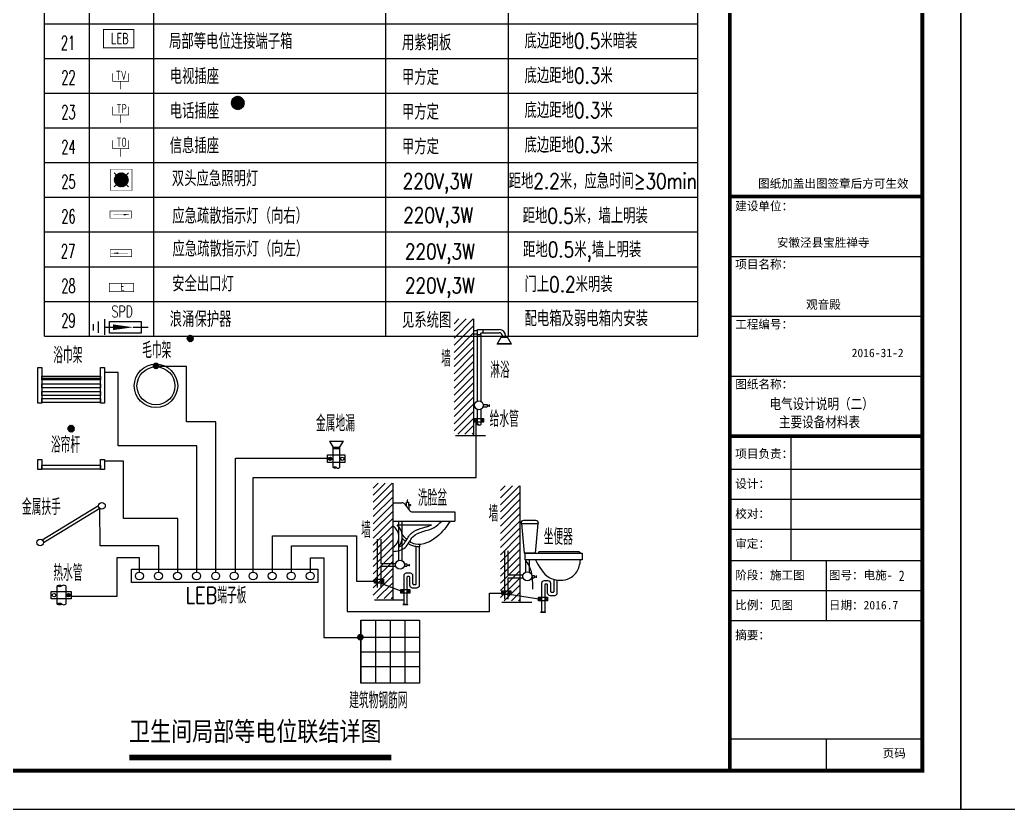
# Model space of a CAD drawing. Extents: x -137808 to 103746506, y -332957 to -111547.
# Drawn here: x -31645 to -6021, y -191866 to -171388 of the extents above; entities that cross this region are included whole.
import ezdxf

# ---------------------------------------------------------------- set-up
doc = ezdxf.new("R2010")
doc.units = 0
doc.header["$LTSCALE"] = 25
doc.header["$MEASUREMENT"] = 0
doc.layers.get('0').update_dxf_attribs({"linetype": 'CONTINUOUS'})
for name, color, linetype in [('E-CAPL-MK', 3, 'CONTINUOUS'), ('EQUIP-照明', 3, 'CONTINUOUS'), ('PUB_TEXT', 3, 'CONTINUOUS'), ('PUB_TITLE', 4, 'CONTINUOUS'), ('TEL_DIM', 3, 'CONTINUOUS'), ('电-弱电平面-设备', 3, 'CONTINUOUS'), ('设备-照明', 3, 'CONTINUOUS'), ('设备-电视', 3, 'CONTINUOUS'), ('设备-箱柜', 3, 'CONTINUOUS')]:
    doc.layers.add(name, color=color, linetype=linetype)
doc.styles.add('-宋体', font='', dxfattribs={"width": 0.8})
doc.styles.add('-楷体_GB2312', font='', dxfattribs={"width": 0.8})
doc.styles.add('_COMPLEX', font='COMPLEX', dxfattribs={"width": 0.6})
doc.styles.add('HZ_TXT', font='TXT.shx', dxfattribs={"bigfont": 'hztxt.shx'})
doc.styles.add('HZTXT', font='txt.shx', dxfattribs={"height": 3, "bigfont": 'gbcbig.shx'})
doc.styles.add('IDQSTYLE', font='txt.shx', dxfattribs={"width": 0.7, "bigfont": 'hztxt.shx'})
doc.styles.get("Standard").update_dxf_attribs({"font": 'GBENOR', "bigfont": 'GBCBIG'})
doc.styles.add('tm', font='TXT', dxfattribs={"width": 0.8, "bigfont": 'HZTXT'})
doc.styles.add('仿宋', font='')
doc.styles.get('-宋体').set_extended_font_data('SimSun')
doc.styles.get('-楷体_GB2312').set_extended_font_data('KaiTi_GB2312')
doc.styles.get('仿宋').set_extended_font_data('FangSong')

# ---------------------------------------------------------------- blocks, each defined once
blk = doc.blocks.new('tjnhty')
for p, q in [((1267557, -1759313), (1272551, -1759313)), ((1267557, -1760867), (1272551, -1760867)), ((1267557, -1762422), (1272551, -1762422)), ((1267557, -1763977), (1272551, -1763977)), ((1269142, -1763977), (1269142, -1767203)), ((1267557, -1764832), (1272551, -1764832)), ((1267557, -1765609), (1272551, -1765609)), ((1267557, -1766386), (1272551, -1766386)), ((1267557, -1766386), (1272551, -1766386)), ((1267557, -1767203), (1272551, -1767203)), ((1270054, -1767203), (1270054, -1768757)), ((1267557, -1767980), (1272551, -1767980)), ((1267557, -1768757), (1272551, -1768757)), ((1267557, -1771828), (1272551, -1771828)), ((1270054, -1771828), (1270054, -1772653))]:
    blk.add_line(p, q)
at = {"const_width": 100}
for points in [[(1267557, -1732653), (1267557, -1772653)], [(1267557, -1757758), (1272551, -1757758)], [(1267557, -1763977), (1272551, -1763977)]]:
    blk.add_lwpolyline(points, dxfattribs=at)
blk.add_lwpolyline([(1267557, -1732653), (1272551, -1732653), (1272551, -1772653), (1267557, -1772653)], close=True, dxfattribs=at)
at = {"style": '仿宋'}
for s, p in [('图纸加盖出图签章后方可生效', (1268291, -1757535)), ('建设单位：', (1267699, -1758119)), ('安徽泾县宝胜禅寺', (1268778, -1759066)), ('项目名称：', (1267699, -1759630)), ('观音殿', (1269535, -1760674)), ('工程编号：', (1267699, -1761185)), ('2016-31-2', (1270717, -1761927)), ('图纸名称：', (1267699, -1762740)), ('项目负责：', (1267699, -1764543)), ('设计：', (1267699, -1765321)), ('校对：', (1267699, -1766098)), ('审定：', (1267699, -1766875)), ('阶段：施工图', (1267699, -1767691)), ('图号：电施-', (1270126, -1767691)), ('比例：见图', (1267699, -1768469)), ('日期：2016.7', (1270126, -1768469)), ('摘要：', (1267699, -1769246)), ('页码', (1271520, -1772312))]:
    blk.add_text(s, height=220, dxfattribs=at).set_placement(p)
blk = doc.blocks.new('gyhehrewgh')
h = blk.add_hatch()
h.set_pattern_fill('ANSI31', color=4, scale=41.223168, style=0)
h.set_pattern_definition([(45, (4293394.9, -322098.72), (-92.549, 92.549), [])])
h.paths.add_polyline_path([(4294639, -320193), (4294134, -320193), (4294134, -323183), (4294639, -323183)])
for points in [[(4286493, -321409, 1), (4286318, -321409, 1)], [(4294722, -322823, 1), (4294679, -322823, 1)], [(4290961, -323811, 1), (4290874, -323811, 1)], [(4292131, -326996, 1), (4292088, -326996, 1)], [(4284185, -327354, 1), (4284098, -327354, 1)], [(4292810, -327256, 1), (4292766, -327256, 1)], [(4295429, -327293, 1), (4295386, -327293, 1)], [(4296383, -327455, 1), (4296339, -327455, 1)], [(4291791, -328447, 1), (4291616, -328447, 1)]]:
    blk.add_hatch(color=4).paths.add_polyline_path(points)
h = blk.add_hatch()
h.set_pattern_fill('ANSI31', color=4, scale=41.223168, style=0)
h.set_pattern_definition([(45, (4291298.36, -326358), (-92.549, 92.549), [])])
h.paths.add_polyline_path([(4292542, -324453), (4292037, -324453), (4292037, -327442), (4292542, -327442)])
h = blk.add_hatch()
h.set_pattern_fill('ANSI31', color=4, scale=41.223168, style=0)
h.set_pattern_definition([(45, (4294597.27, -326422.57), (-92.549, 92.549), [])])
h.paths.add_polyline_path([(4295841, -324517), (4295336, -324517), (4295336, -327507), (4295841, -327507)])
at = {"color": 4}
for p, q in [((4294639, -320193), (4294639, -323223)), ((4294740, -320500), (4294639, -320500)), ((4294823, -320467), (4295304, -320467)), ((4294838, -320555), (4294877, -320555)), ((4294877, -320549), (4295304, -320549)), ((4294740, -320589), (4294639, -320589)), ((4294823, -320607), (4294740, -320607)), ((4294829, -320607), (4294816, -320607)), ((4294823, -320607), (4294823, -322324)), ((4294829, -320607), (4294829, -320564)), ((4295249, -320845), (4295352, -320662)), ((4295387, -320662), (4295387, -320632)), ((4295469, -320662), (4295469, -320632)), ((4295620, -320845), (4295517, -320662)), ((4295258, -320829), (4295611, -320829)), ((4287193, -321427), (4286408, -321427)), ((4287193, -322859), (4287193, -321427)), ((4283446, -321725), (4284970, -321725)), ((4285426, -321584), (4285071, -321584)), ((4285426, -323487), (4285426, -321584)), ((4294823, -322537), (4294823, -322937)), ((4294886, -322470), (4294987, -322470)), ((4294891, -322408), (4294987, -322408)), ((4294987, -322408), (4294987, -322470)), ((4294987, -322439), (4295046, -322439)), ((4295046, -322410), (4295046, -322469)), ((4287958, -322859), (4287193, -322859)), ((4287958, -326387), (4287958, -322859)), ((4294704, -324301), (4294704, -322832)), ((4290905, -323360), (4291002, -323522)), ((4291167, -323522), (4291263, -323360)), ((4294948, -323223), (4294167, -323223)), ((4287464, -323487), (4285426, -323487)), ((4287464, -326387), (4287464, -323487)), ((4291002, -323522), (4291167, -323522)), ((4291002, -323522), (4291167, -323522)), ((4291002, -323548), (4291167, -323548)), ((4291002, -323548), (4291167, -323548)), ((4291167, -323522), (4291167, -324048)), ((4285563, -323880), (4285071, -323880)), ((4285563, -325371), (4285563, -323880)), ((4288466, -323801), (4290902, -323801)), ((4288466, -326387), (4288466, -323801)), ((4288929, -324301), (4294704, -324301)), ((4288929, -326387), (4288929, -324301)), ((4292542, -324453), (4292542, -327482)), ((4295841, -324517), (4295841, -327547)), ((4292937, -324892), (4292913, -324892)), ((4292925, -324942), (4292925, -324892)), ((4284955, -326077), (4284951, -325108)), ((4292542, -324957), (4292783, -324957)), ((4292849, -324990), (4292980, -325163)), ((4292897, -325053), (4292902, -324942)), ((4292902, -324942), (4292948, -324942)), ((4292948, -324942), (4292958, -325133)), ((4292951, -325005), (4293002, -325005)), ((4292951, -325020), (4292993, -325020)), ((4292998, -325029), (4292998, -325024)), ((4292998, -325029), (4293006, -325029)), ((4293006, -325009), (4293006, -325029)), ((4286970, -325371), (4285563, -325371)), ((4286970, -326387), (4286970, -325371)), ((4293046, -325195), (4294149, -325195)), ((4294149, -325195), (4294149, -325440)), ((4292542, -325440), (4294149, -325440)), ((4292654, -325531), (4293550, -325531)), ((4292780, -325440), (4292780, -326462)), ((4295882, -325494), (4295948, -326268)), ((4296304, -325494), (4296239, -326268)), ((4289423, -325815), (4291607, -325815)), ((4289423, -326387), (4289423, -325815)), ((4291607, -325815), (4291607, -326990)), ((4292231, -325908), (4292231, -326533)), ((4286476, -326077), (4284955, -326077)), ((4286476, -326387), (4286476, -326077)), ((4289918, -326073), (4291366, -326073)), ((4289918, -326387), (4289918, -326073)), ((4291366, -326073), (4291366, -327776)), ((4293235, -326041), (4293235, -326101)), ((4285387, -326387), (4285387, -327391)), ((4285981, -326387), (4285387, -326387)), ((4285981, -326756), (4285981, -326387)), ((4286476, -326756), (4286476, -326387)), ((4286970, -326756), (4286970, -326387)), ((4287464, -326756), (4287464, -326387)), ((4287958, -326756), (4287958, -326387)), ((4288466, -326756), (4288466, -326387)), ((4288929, -326756), (4288929, -326387)), ((4289423, -326756), (4289423, -326387)), ((4289918, -326756), (4289918, -326387)), ((4290412, -326387), (4290757, -326387)), ((4290412, -326756), (4290412, -326387)), ((4290757, -326387), (4290757, -328450)), ((4295530, -326208), (4295530, -326832)), ((4296078, -326439), (4296078, -326762)), ((4296332, -326229), (4296310, -326268)), ((4297375, -326229), (4296332, -326229)), ((4297375, -326229), (4297416, -326268)), ((4292626, -326615), (4292227, -326615)), ((4292231, -326615), (4292231, -327164)), ((4292842, -326608), (4292907, -326608)), ((4292847, -326546), (4292907, -326546)), ((4292907, -326546), (4292907, -326608)), ((4292907, -326577), (4292965, -326577)), ((4292965, -326548), (4292965, -326607)), ((4295925, -326915), (4295526, -326915)), ((4295530, -326915), (4295530, -327463)), ((4296141, -326908), (4296206, -326908)), ((4296146, -326846), (4296206, -326846)), ((4296206, -326846), (4296206, -326908)), ((4296206, -326877), (4296264, -326877)), ((4296264, -326848), (4296264, -326906)), ((4284073, -327114), (4284073, -327588)), ((4291607, -326990), (4292099, -326990)), ((4292093, -326990), (4292792, -327260)), ((4285387, -327391), (4284210, -327391)), ((4295048, -327300), (4295398, -327300)), ((4295048, -327776), (4295048, -327300)), ((4295398, -327300), (4296383, -327458)), ((4292851, -327482), (4292070, -327482)), ((4292828, -327588), (4292802, -327602)), ((4292802, -327602), (4292934, -327602)), ((4292828, -327588), (4292911, -327588)), ((4292911, -327588), (4292934, -327602)), ((4296150, -327547), (4295369, -327547)), ((4291366, -327776), (4295048, -327776)), ((4296401, -327786), (4296374, -327800)), ((4296374, -327800), (4296507, -327800)), ((4296401, -327786), (4296483, -327786)), ((4296483, -327786), (4296507, -327800)), ((4291717, -328004), (4291717, -329643)), ((4292096, -328004), (4292096, -329643)), ((4292476, -328004), (4292476, -329643)), ((4292855, -328004), (4292855, -329643)), ((4293234, -328004), (4293234, -329643)), ((4290757, -328450), (4291716, -328450)), ((4291717, -328444), (4293234, -328444)), ((4291717, -328824), (4293234, -328824)), ((4291717, -329203), (4293234, -329203))]:
    blk.add_line(p, q, dxfattribs=at)
for points in [[(4294740, -322320), (4294740, -320475, -0.414214), (4294749, -320467), (4294877, -320467), (4294877, -320555)], [(4295877, -325494), (4295877, -325478, -0.414214), (4295943, -325412), (4296244, -325412, -0.414214), (4296310, -325478), (4296310, -325494)], [(4293146, -326096), (4293146, -327065, -0.414214), (4293122, -327089), (4293093, -327089, -0.414214), (4293068, -327065), (4293068, -326854, 0.414214), (4293003, -326788), (4292894, -326788, 0.414214), (4292828, -326854), (4292828, -327588)], [(4293229, -326096), (4293229, -327106, -0.414214), (4293163, -327172), (4293052, -327172, -0.414214), (4292986, -327106), (4292986, -326895, 0.414214), (4292961, -326870), (4292935, -326870, 0.414214), (4292911, -326895), (4292911, -327588)], [(4296719, -326945), (4296719, -327262, -0.414214), (4296694, -327287), (4296666, -327287, -0.414214), (4296641, -327262), (4296641, -327052, 0.414214), (4296575, -326986), (4296467, -326986, 0.414214), (4296401, -327052), (4296401, -327786)], [(4296801, -326963), (4296801, -327304, -0.414214), (4296735, -327370), (4296624, -327370, -0.414214), (4296558, -327304), (4296558, -327093, 0.414214), (4296534, -327068), (4296508, -327068, 0.414214), (4296483, -327093), (4296483, -327786)]]:
    blk.add_lwpolyline(points, format="xyb", dxfattribs=at)
for points in [[(4295352, -320662), (4295517, -320662)], [(4295620, -320845), (4295249, -320845)], [(4294740, -322937), (4294740, -322541)], [(4290905, -323360), (4291263, -323360)], [(4291002, -324048), (4291002, -323522)], [(4291167, -323522), (4291002, -323522)], [(4291167, -323548), (4291002, -323548)], [(4283455, -325919), (4284917, -325028)], [(4284951, -325108), (4283491, -325998)], [(4292697, -326458), (4292697, -325440)], [(4295877, -325494), (4296310, -325494)], [(4292149, -327160), (4292149, -325908)], [(4295448, -327459), (4295448, -326208)], [(4296239, -326268), (4295948, -326268)], [(4295996, -326758), (4295996, -326439)], [(4292227, -326533), (4292622, -326533)], [(4295526, -326832), (4295921, -326832)], [(4283846, -327588), (4283846, -327114)]]:
    blk.add_lwpolyline(points, dxfattribs=at)
for points in [[(4283346, -321452), (4283446, -321452), (4283446, -322373), (4283346, -322373)], [(4284970, -321452), (4285071, -321452), (4285071, -322373), (4284970, -322373)], [(4283446, -321674), (4284970, -321674), (4284970, -321775), (4283446, -321775)], [(4283446, -321875), (4284970, -321875), (4284970, -321976), (4283446, -321976)], [(4283446, -322076), (4284970, -322076), (4284970, -322177), (4283446, -322177)], [(4283446, -322256), (4284970, -322256), (4284970, -322356), (4283446, -322356)], [(4294663, -322772), (4294892, -322772), (4294892, -322869), (4294663, -322869)], [(4283346, -323839), (4283446, -323839), (4283446, -324101), (4283346, -324101)], [(4284970, -323839), (4285071, -323839), (4285071, -324101), (4284970, -324101)], [(4290848, -323718), (4291304, -323718), (4291304, -323914), (4290848, -323914)], [(4283446, -323984), (4284970, -323984), (4284970, -324084), (4283446, -324084)], [(4295977, -326268), (4297457, -326268), (4297457, -326439), (4295977, -326439)], [(4285771, -326684), (4290605, -326684), (4290605, -327028), (4285771, -327028)], [(4292074, -326945), (4292303, -326945), (4292303, -327043), (4292074, -327043)], [(4292754, -327208), (4292982, -327208), (4292982, -327306), (4292754, -327306)], [(4283692, -327258), (4284210, -327258), (4284210, -327453), (4283692, -327453)], [(4295373, -327245), (4295601, -327245), (4295601, -327343), (4295373, -327343)], [(4296326, -327406), (4296554, -327406), (4296554, -327504), (4296326, -327504)], [(4291717, -328004), (4293234, -328004), (4293234, -329643), (4291717, -329643)]]:
    blk.add_lwpolyline(points, close=True, dxfattribs=at)
for centre, radius in [((4286405, -321927), 563), ((4286405, -321927), 492), ((4294776, -322430), 116), ((4294699, -322821), 21.7), ((4294856, -322821), 21.7), ((4290918, -323816), 43.5), ((4291234, -323816), 43.5), ((4285004, -325038), 87.7), ((4283403, -325991), 87.7), ((4292733, -326568), 116), ((4285976, -326859), 103), ((4286470, -326859), 103), ((4286964, -326859), 103), ((4287458, -326859), 103), ((4287953, -326859), 103), ((4288429, -326859), 103), ((4288923, -326859), 103), ((4289418, -326859), 103), ((4289912, -326859), 103), ((4290406, -326859), 103), ((4296032, -326868), 116), ((4292110, -326994), 21.7), ((4292267, -326994), 21.7), ((4283762, -327356), 43.5), ((4284140, -327356), 43.5), ((4292789, -327257), 21.7), ((4292947, -327257), 21.7), ((4295408, -327294), 21.7), ((4295566, -327294), 21.7), ((4296361, -327455), 21.7), ((4296519, -327455), 21.7)]:
    blk.add_circle(centre, radius, dxfattribs=at)
for centre, radius, start, end in [((4294838, -320564), 8.24, 90, 180), ((4295304, -320632), 165, 0, 90), ((4295304, -320632), 82.4, 0, 90), ((4294761, -322957), 29, 44.7236, 135.2764), ((4294761, -322885), 55.4, 248.1433, 291.8567), ((4294802, -322916), 29.2, 225.0821, 314.9179), ((4291043, -324089), 58, 44.7236, 135.2764), ((4291043, -323945), 111, 248.1433, 291.8567), ((4291125, -324007), 58.4, 225.0821, 314.9179), ((4292783, -325040), 82.4, 37.175, 90), ((4293046, -325113), 82.4, 217.175, 270), ((4292993, -325024), 4.12, 0, 90), ((4293002, -325009), 4.12, 0, 90), ((4292371, -325842), 329, 301.3511, 58.6489), ((4292371, -325842), 420, 321.3294, 47.7014), ((4283906, -327338), 232, 74.9431, 105.0569), ((4283906, -327017), 114, 238.1374, 301.8626), ((4284019, -327189), 91.9, 54.5511, 125.4489), ((4283906, -327685), 114, 58.1374, 121.8626), ((4283906, -327364), 232, 254.9431, 285.0569), ((4284019, -327513), 91.9, 234.5511, 305.4489)]:
    blk.add_arc(centre, radius, start, end, dxfattribs=at)
for points, knots in [([(4292542, -326225), (4292663, -326209), (4292907, -326176), (4293061, -325700), (4293543, -325697), (4293751, -325499), (4293813, -325440)], [0, 0, 0, 0, 471.446021, 958.498051, 1794.763364, 2148.883345, 2148.883345, 2148.883345, 2148.883345]), ([(4292699, -326104), (4292716, -326100), (4292731, -326095), (4292760, -326083), (4292774, -326076), (4292791, -326064), (4292796, -326061), (4292804, -326054), (4292806, -326052), (4292811, -326047), (4292814, -326045), (4292822, -326037), (4292827, -326031), (4292842, -326013), (4292851, -325999), (4292871, -325970), (4292880, -325954), (4292900, -325920), (4292911, -325902), (4292933, -325865), (4292945, -325847), (4292966, -325819), (4292973, -325809), (4292986, -325794), (4292991, -325788), (4293000, -325778), (4293004, -325774), (4293013, -325765), (4293017, -325761), (4293030, -325749), (4293039, -325741), (4293070, -325717), (4293092, -325703), (4293138, -325677), (4293162, -325666), (4293209, -325647), (4293233, -325638), (4293280, -325622), (4293304, -325615), (4293359, -325599), (4293391, -325589), (4293452, -325570), (4293482, -325561), (4293519, -325546), (4293529, -325541), (4293542, -325535), (4293546, -325533), (4293550, -325531)], [21.154406, 21.154406, 21.154406, 21.154406, 28.476427, 28.476427, 36.360502, 36.360502, 40.028596, 40.028596, 42.045693, 42.045693, 44.062789, 44.062789, 48.096983, 48.096983, 55.190344, 55.190344, 62.283705, 62.283705, 69.377066, 69.377066, 76.470427, 76.470427, 80.230423, 80.230423, 82.421005, 82.421005, 84.197714, 84.197714, 85.974422, 85.974422, 89.527839, 89.527839, 97.829824, 97.829824, 106.13181, 106.13181, 114.433795, 114.433795, 122.73578, 122.73578, 134.432133, 134.432133, 146.128487, 146.128487, 150.552376, 150.552376, 152.338677, 152.338677, 152.338677, 152.338677]), ([(4294029, -325440), (4293930, -325582), (4293719, -325884), (4293260, -326101), (4293026, -325997), (4292978, -325967)], [0, 0, 0, 0, 63.630078, 135.452468, 155.458372, 155.458372, 155.458372, 155.458372]), ([(4292874, -325964), (4292861, -325953), (4292848, -325941), (4292820, -325913), (4292804, -325896), (4292790, -325878)], [164.984337, 164.984337, 164.984337, 164.984337, 170.48833, 170.48833, 177.715712, 177.715712, 177.715712, 177.715712]), ([(4293235, -326101), (4293215, -326102), (4293195, -326101), (4293156, -326098), (4293136, -326095), (4293082, -326083), (4293047, -326071), (4292991, -326045), (4292969, -326032), (4292947, -326018)], [122.631736, 122.631736, 122.631736, 122.631736, 129.135172, 129.135172, 135.406241, 135.406241, 147.100271, 147.100271, 155.266665, 155.266665, 155.266665, 155.266665]), ([(4295977, -326439), (4296014, -326493), (4296166, -326715), (4296165, -326993), (4296165, -327204)], [0, 0, 0, 0, 270.430383, 1116.639367, 1116.639367, 1116.639367, 1116.639367]), ([(4296244, -326439), (4296340, -326620), (4296513, -326949), (4297035, -327006), (4297353, -326767), (4297393, -326554), (4297414, -326444)], [0, 0, 0, 0, 809.030295, 1469.481436, 1895.926736, 2349.727494, 2349.727494, 2349.727494, 2349.727494])]:
    blk.add_open_spline(points, degree=3, knots=knots, dxfattribs=at)
for points in [[(4292699, -325579), (4292694, -325563), (4292689, -325547), (4292685, -325531)], [(4292905, -325911), (4292859, -325871), (4292818, -325822), (4292785, -325771)]]:
    blk.add_open_spline(points, degree=3, dxfattribs=at)
at = {"layer": 'E-CAPL-MK', "color": 3, "linetype": 'Continuous', "const_width": 144}
blk.add_lwpolyline([(4285714, -331567), (4292509, -331565)], dxfattribs=at)
at = {"color": 3, "style": 'HZTXT', "width": 0.8}
for s, p in [('毛巾架', (4286048, -321210)), ('浴巾架', (4283743, -321343)), ('墙', (4293798, -321429)), ('淋浴', (4295069, -321726)), ('给水管', (4295054, -322997)), ('金属地漏', (4290554, -323110)), ('浴帘杆', (4283683, -323666)), ('洗脸盆', (4293194, -325041)), ('金属扶手', (4282932, -325278)), ('墙', (4295025, -325449)), ('墙', (4291725, -325873)), ('坐便器', (4296456, -326051)), ('热水管', (4283745, -326987)), ('LEB端子板', (4287173, -327569)), ('建筑物钢筋网', (4291415, -330295))]:
    blk.add_text(s, height=420, dxfattribs=at).set_placement(p)
at = {"layer": 'TEL_DIM', "color": 7, "style": '-宋体', "width": 0.8}
blk.add_text('卫生间局部等电位联结详图', height=500, dxfattribs=at).set_placement((4285706, -331138))
blk = doc.blocks.new('HC000080')
at = {"color": 0, "linetype": 'Continuous', "const_width": 0.2}
blk.add_lwpolyline([(-3.75, 1.25), (3.75, 1.25), (3.75, -1.25), (-3.75, -1.25), (-3.75, 1.25)], dxfattribs=at)
at = {"color": 0, "style": 'IDQSTYLE', "width": 0.7}
for tag, p in [('E', (-0.31, -0.89)), ('PSFHATT', (5.75, -1.25))]:
    blk.add_attdef(tag, p, '', height=1.72, dxfattribs=at)
blk = doc.blocks.new('HC001798005538')
at = {"color": 0, "linetype": 'Continuous'}
for points, const_width in [([(3.75, -1.25), (-3.75, -1.25), (-3.75, 1.25), (3.75, 1.25), (3.75, -1.25)], 0.2), ([(-3.75, 1.25), (3.75, 1.25), (3.75, -1.25), (-3.75, -1.25), (-3.75, 1.25)], 0.2), ([(2.5, 0), (-2.5, 0)], 0.1)]:
    blk.add_lwpolyline(points, dxfattribs=dict(at, const_width=const_width))
at = {"color": 0, "linetype": 'Continuous', "const_width": 0.2}
blk.add_lwpolyline([(-2.5, 0), (-1.02, -0.16), (-1.02, 0.16)], close=True, dxfattribs=at)
at = {"color": 0, "width": 0.7}
blk.add_attdef('PSFHATT', (5.75, -1.25), '', height=2.5, dxfattribs=at)
blk = doc.blocks.new('HC001797011324')
at = {"color": 0, "linetype": 'Continuous'}
for points, const_width in [([(3.75, -1.25), (-3.75, -1.25), (-3.75, 1.25), (3.75, 1.25), (3.75, -1.25)], 0.2), ([(-3.75, 1.25), (3.75, 1.25), (3.75, -1.25), (-3.75, -1.25), (-3.75, 1.25)], 0.2), ([(2.5, 0), (-2.5, 0)], 0.1)]:
    blk.add_lwpolyline(points, dxfattribs=dict(at, const_width=const_width))
at = {"color": 0, "linetype": 'Continuous', "const_width": 0.2}
blk.add_lwpolyline([(2.6, 0), (1.12, 0.16), (1.12, -0.16)], close=True, dxfattribs=at)
at = {"color": 0, "width": 0.7}
blk.add_attdef('PSFHATT', (5.75, -1.25), '', height=2.5, dxfattribs=at)
blk = doc.blocks.new('*X')
at = {"color": 0, "linetype": 'Continuous'}
for p, q in [((192.59, 446.72), (193.93, 448.06)), ((192.59, 446.72), (193.87, 448.01)), ((192.65, 447.21), (193.44, 448)), ((192.65, 446.36), (194.23, 447.94)), ((192.67, 446.38), (194.27, 447.98)), ((192.69, 447.24), (193.35, 447.91)), ((192.79, 446.07), (194.52, 447.8)), ((192.81, 446.1), (194.55, 447.84)), ((192.98, 445.84), (194.75, 447.61)), ((193.01, 445.87), (194.78, 447.64)), ((193.23, 445.66), (194.93, 447.37)), ((193.27, 445.7), (194.95, 447.39)), ((193.53, 445.54), (195.05, 447.06)), ((193.58, 445.59), (195.06, 447.07)), ((193.92, 445.51), (195.08, 446.67)), ((193.98, 445.57), (195.08, 446.67)), ((194.61, 445.77), (194.82, 445.99)), ((163.77, 434.88), (163.89, 435)), ((163.77, 434.45), (164.18, 434.86)), ((163.77, 434.03), (164.46, 434.72)), ((163.77, 433.6), (164.74, 434.57)), ((163.77, 433.18), (165.02, 434.43)), ((163.77, 432.76), (165.31, 434.29)), ((163.77, 432.33), (165.59, 434.15)), ((163.77, 431.91), (165.87, 434.01)), ((163.77, 431.48), (166.16, 433.87)), ((163.77, 431.06), (166.44, 433.73)), ((163.77, 430.63), (166.72, 433.58)), ((163.77, 430.21), (167, 433.44)), ((169.55, 432.17), (171.11, 433.73)), ((169.83, 432.03), (171.96, 434.15)), ((170.12, 431.89), (172.8, 434.58)), ((170.4, 431.75), (173.65, 435)), ((170.68, 431.6), (173.77, 434.69)), ((170.96, 431.46), (173.77, 434.27)), ((171.25, 431.32), (173.77, 433.85)), ((171.53, 431.18), (173.77, 433.42)), ((164.32, 430.33), (167.29, 433.3)), ((165.17, 430.76), (167.57, 433.16)), ((166.02, 431.18), (167.85, 433.02)), ((166.86, 431.61), (168.14, 432.88)), ((167.71, 432.03), (168.42, 432.74)), ((168.56, 432.45), (168.7, 432.59)), ((168.98, 432.45), (169.41, 432.88)), ((169.27, 432.31), (170.26, 433.3)), ((171.81, 431.04), (173.77, 433)), ((172.1, 430.9), (173.77, 432.57)), ((172.38, 430.76), (173.77, 432.15)), ((172.66, 430.61), (173.77, 431.72)), ((172.94, 430.47), (173.77, 431.3)), ((173.23, 430.33), (173.77, 430.88)), ((173.51, 430.19), (173.77, 430.45)), ((232.27, 320.09), (237.18, 325)), ((232.27, 320.51), (236.75, 325)), ((232.27, 320.94), (236.33, 325)), ((232.27, 321.36), (235.9, 325)), ((232.27, 321.79), (235.48, 325)), ((232.27, 322.21), (235.06, 325)), ((232.27, 322.63), (234.63, 325)), ((232.27, 323.06), (234.21, 325)), ((232.27, 323.48), (233.78, 325)), ((232.27, 323.91), (233.36, 325)), ((232.27, 324.33), (232.93, 325)), ((232.27, 324.76), (232.51, 325)), ((232.6, 320), (237.6, 325)), ((233.02, 320), (238.02, 325)), ((233.45, 320), (238.45, 325)), ((233.87, 320), (238.87, 325)), ((234.3, 320), (239.3, 325)), ((234.72, 320), (239.72, 325)), ((235.15, 320), (240.15, 325)), ((235.57, 320), (240.57, 325)), ((235.99, 320), (240.99, 325)), ((236.42, 320), (241.42, 325)), ((236.84, 320), (241.84, 325)), ((237.27, 320), (242.27, 325)), ((237.69, 320), (242.27, 324.57)), ((238.12, 320), (242.27, 324.15)), ((238.54, 320), (242.27, 323.72)), ((238.96, 320), (242.27, 323.3)), ((239.39, 320), (242.27, 322.88)), ((239.81, 320), (242.27, 322.45)), ((240.24, 320), (242.27, 322.03)), ((240.66, 320), (242.27, 321.6)), ((241.09, 320), (242.27, 321.18)), ((241.51, 320), (242.27, 320.75)), ((241.93, 320), (242.27, 320.33)), ((278.36, 223.2), (280.79, 225.63)), ((278.36, 222.93), (281.06, 225.62)), ((278.39, 223.51), (280.47, 225.6)), ((278.4, 222.68), (281.31, 225.59)), ((278.47, 223.88), (280.11, 225.52)), ((280.2, 224.2), (281.54, 225.54)), ((280.65, 224.37), (281.75, 225.47)), ((280.95, 224.38), (281.95, 225.38)), ((278.45, 222.45), (279.79, 223.79)), ((278.52, 222.24), (279.62, 223.34)), ((278.61, 222.04), (279.61, 223.04)), ((278.69, 224.39), (279.6, 225.29)), ((278.71, 221.86), (279.65, 222.8)), ((278.82, 221.68), (279.73, 222.59)), ((278.94, 221.52), (279.83, 222.42)), ((279.08, 221.38), (279.96, 222.26)), ((279.22, 221.24), (280.11, 222.13)), ((279.38, 221.11), (280.29, 222.02)), ((279.55, 221), (280.49, 221.94)), ((279.61, 223.04), (280.95, 224.38)), ((279.62, 223.34), (280.65, 224.37)), ((279.65, 222.8), (281.19, 224.34)), ((279.73, 222.59), (281.39, 224.26)), ((279.73, 220.9), (280.72, 221.89)), ((279.79, 223.79), (280.2, 224.2)), ((279.83, 222.42), (281.57, 224.16)), ((279.93, 220.81), (281.01, 221.89)), ((279.94, 223.09), (280.9, 224.05)), ((279.96, 222.26), (281.73, 224.03)), ((279.99, 222.85), (281.14, 224)), ((279.99, 223.42), (280.57, 224)), ((280.07, 222.66), (281.33, 223.91)), ((280.11, 222.13), (281.86, 223.88)), ((280.14, 220.74), (281.41, 222.01)), ((280.2, 222.5), (281.49, 223.79)), ((280.29, 222.02), (281.97, 223.7)), ((280.35, 222.37), (281.62, 223.64)), ((280.36, 220.68), (283.31, 223.63)), ((280.49, 221.94), (282.05, 223.5)), ((280.54, 222.27), (281.71, 223.45)), ((280.61, 220.65), (283.34, 223.38)), ((280.72, 221.89), (282.1, 223.27)), ((280.77, 222.22), (281.77, 223.22)), ((280.88, 220.63), (283.36, 223.11)), ((281.01, 221.89), (282.1, 222.98)), ((281.08, 222.24), (281.74, 222.91)), ((281.18, 220.65), (283.33, 222.81)), ((281.19, 224.34), (282.13, 225.28)), ((281.39, 224.26), (282.3, 225.17)), ((281.41, 222.01), (281.98, 222.58)), ((281.54, 220.73), (283.26, 222.45)), ((281.57, 224.16), (282.46, 225.05)), ((281.73, 224.03), (282.61, 224.91)), ((281.86, 223.88), (282.75, 224.77)), ((281.97, 223.7), (282.87, 224.61)), ((281.98, 222.58), (283.25, 223.85)), ((282.01, 220.91), (283.07, 221.98)), ((282.05, 223.5), (282.99, 224.44)), ((282.1, 223.27), (283.09, 224.26)), ((282.1, 222.98), (283.18, 224.06)), ((159.6, 156.77), (159.62, 156.79)), ((159.66, 156.55), (159.91, 156.79)), ((159.75, 156.35), (160.19, 156.79)), ((159.84, 156.17), (160.47, 156.79)), ((159.95, 155.99), (160.75, 156.79)), ((160.08, 155.83), (161.04, 156.79)), ((160.21, 155.68), (161.32, 156.79)), ((160.35, 155.55), (161.6, 156.79)), ((160.51, 155.42), (161.89, 156.79)), ((160.68, 155.3), (162.17, 156.79)), ((160.86, 155.2), (162.45, 156.79)), ((161.05, 155.11), (162.73, 156.79)), ((161.26, 155.03), (163.02, 156.79)), ((161.48, 154.98), (163.3, 156.79)), ((161.72, 154.93), (163.58, 156.79)), ((161.99, 154.92), (163.87, 156.79)), ((162.29, 154.93), (164.49, 157.14)), ((162.63, 155), (164.43, 156.79)), ((163.08, 155.16), (164.27, 156.35)), ((262, 135.85), (263.24, 137.09)), ((262, 135.85), (263.24, 137.09)), ((262, 135.85), (263.24, 137.09)), ((262, 135.85), (263.24, 137.09)), ((262.02, 135.59), (263.5, 137.07)), ((262.02, 135.59), (263.5, 137.07)), ((262.02, 135.59), (263.5, 137.07)), ((262.02, 135.59), (263.5, 137.07)), ((262.05, 136.18), (262.91, 137.04)), ((262.05, 136.18), (262.91, 137.04)), ((262.05, 136.18), (262.91, 137.04)), ((262.05, 136.18), (262.91, 137.04)), ((262.09, 135.37), (263.71, 137)), ((262.09, 135.37), (263.71, 137)), ((262.09, 135.37), (263.71, 137)), ((262.09, 135.37), (263.71, 137)), ((262.18, 135.19), (263.9, 136.91)), ((262.18, 135.19), (263.9, 136.91)), ((262.18, 135.19), (263.9, 136.91)), ((262.18, 135.19), (263.9, 136.91)), ((262.3, 135.02), (264.07, 136.79)), ((262.3, 135.02), (264.07, 136.79)), ((262.3, 135.02), (264.07, 136.79)), ((262.3, 135.02), (264.07, 136.79)), ((262.44, 134.88), (264.21, 136.64)), ((262.44, 134.88), (264.21, 136.64)), ((262.44, 134.88), (264.21, 136.64)), ((262.44, 134.88), (264.21, 136.64)), ((262.61, 134.77), (264.32, 136.48)), ((262.61, 134.77), (264.32, 136.48)), ((262.61, 134.77), (264.32, 136.48)), ((262.61, 134.77), (264.32, 136.48)), ((262.8, 134.67), (264.42, 136.29)), ((262.8, 134.67), (264.42, 136.29)), ((262.8, 134.67), (264.42, 136.29)), ((262.8, 134.67), (264.42, 136.29)), ((263.02, 134.61), (264.48, 136.07)), ((263.02, 134.61), (264.48, 136.07)), ((263.02, 134.61), (264.48, 136.07)), ((263.02, 134.61), (264.48, 136.07)), ((263.28, 134.59), (264.5, 135.8)), ((263.28, 134.59), (264.5, 135.8)), ((263.28, 134.59), (264.5, 135.8)), ((263.28, 134.59), (264.5, 135.8)), ((263.62, 134.65), (264.44, 135.46)), ((263.62, 134.65), (264.44, 135.46)), ((263.62, 134.65), (264.44, 135.46)), ((263.62, 134.65), (264.44, 135.46))]:
    blk.add_line(p, q, dxfattribs=at)
blk = doc.blocks.new('HC000072')
at = {"color": 0, "linetype": 'Continuous'}
for p, q in [((-2.5, 2.5), (-0.88, 0.88)), ((2.5, 2.5), (0.88, 0.88)), ((-0.88, -0.88), (-2.5, -2.5)), ((0.88, -0.88), (2.5, -2.5))]:
    blk.add_line(p, q, dxfattribs=at)
at = {"color": 0, "linetype": 'Continuous', "const_width": 0.2}
blk.add_lwpolyline([(-3.75, 3.75), (3.75, 3.75), (3.75, -3.75), (-3.75, -3.75)], close=True, dxfattribs=at)
at = {"color": 0, "linetype": 'Continuous'}
for start, end in [(135, 180), (180, 225), (90, 135), (45, 90), (0, 45), (315, 0), (225, 270), (270, 315)]:
    blk.add_arc((0, 0), 1.25, start, end, dxfattribs=at)
blk.add_blockref('*X', (-280.86, -223.13), dxfattribs=at)
at = {"color": 0, "style": 'IDQSTYLE', "width": 0.7}
blk.add_attdef('PSFHATT', (5.75, -3.75), '', height=2.5, dxfattribs=at)
blk = doc.blocks.new('HC000429')
at = {"color": 0, "linetype": 'Continuous'}
blk.add_blockref('*X', (-237.27, -322.5), dxfattribs=at)
at = {"color": 0, "style": 'IDQSTYLE', "width": 0.7}
blk.add_attdef('PSFHATT', (7, -2.5), '', height=2.5, dxfattribs=at)
blk = doc.blocks.new('HC000923')
at = {"color": 0, "linetype": 'Continuous', "const_width": 0.2}
for points in [[(-2.5, 5), (-2.5, 2.5), (2.5, 2.5), (2.5, 5)], [(0, 2.5), (0, 0)]]:
    blk.add_lwpolyline(points, dxfattribs=at)
at = {"color": 0, "style": 'IDQSTYLE', "width": 0.7}
for tag, p in [('TP', (-1.28, 3.03)), ('PSFHATT', (4.5, 0))]:
    blk.add_attdef(tag, p, '', height=2.5, dxfattribs=at)
blk = doc.blocks.new('HC001583')
at = {"color": 0, "linetype": 'Continuous', "const_width": 0.2}
for points in [[(-2.5, 5), (-2.5, 2.5), (2.5, 2.5), (2.5, 5)], [(0, 2.5), (0, 0)]]:
    blk.add_lwpolyline(points, dxfattribs=at)
at = {"color": 0, "style": 'IDQSTYLE', "width": 0.7}
for tag, p in [('TO', (-1.32, 3.03)), ('PSFHATT', (4.5, 0))]:
    blk.add_attdef(tag, p, '', height=2.5, dxfattribs=at)
blk = doc.blocks.new('HC001069')
at = {"color": 0, "linetype": 'Continuous', "const_width": 0.2}
for points in [[(-2.5, 5), (-2.5, 2.5), (2.5, 2.5), (2.5, 5)], [(0, 2.5), (0, 0)]]:
    blk.add_lwpolyline(points, dxfattribs=at)
at = {"color": 0, "style": 'IDQSTYLE', "width": 0.7}
for tag, p in [('TV', (-1.48, 2.93)), ('PSFHATT', (4.5, 0))]:
    blk.add_attdef(tag, p, '', height=2.5, dxfattribs=at)
blk = doc.blocks.new('HC001116')
at = {"color": 0, "linetype": 'Continuous', "const_width": 0.2}
blk.add_lwpolyline([(-3.12, 1.88), (3.12, 1.88), (3.12, -1.88), (-3.12, -1.88)], close=True, dxfattribs=at)
at = {"color": 0, "style": 'IDQSTYLE', "width": 0.7}
for tag, p in [('VH', (-1.62, -1.19)), ('PSFHATT', (5.12, -1.88))]:
    blk.add_attdef(tag, p, '', height=2.37, dxfattribs=at)

msp = doc.modelspace()

# ---------------------------------------------------------------- linework, layer by layer
at = {"layer": 'EQUIP-照明', "lineweight": -3}
for p, q in [((-29746, -179287), (-29746, -179452)), ((-29614, -179216), (-29614, -179512)), ((-29449, -179152), (-29449, -179564)), ((-29449, -179364), (-29231, -179364)), ((-28707, -179364), (-28313, -179364))]:
    msp.add_line(p, q, dxfattribs=at)
msp.add_lwpolyline([(-28496, -179214), (-28496, -179514), (-29317, -179514), (-29317, -179214)], close=True, dxfattribs=at)
msp.add_lwpolyline([(-29231, -179364, 148, 0, 0), (-28707, -179364, 0, 0, 0)], format="xyseb", dxfattribs=at)
at = {"layer": 'PUB_TEXT', "color": 0}
for p, q in [((-31003, -179593), (-31003, -152514)), ((-29836, -179593), (-29836, -152514)), ((-28168, -179593), (-28168, -152514)), ((-22152, -179593), (-22152, -152514)), ((-18972, -179593), (-18972, -152514)), ((-14070, -179593), (-14070, -152514)), ((-31003, -171493), (-14070, -171493)), ((-31003, -172393), (-14070, -172393)), ((-31003, -173293), (-14070, -173293)), ((-31003, -174193), (-14070, -174193)), ((-31003, -175093), (-14070, -175093)), ((-31003, -175993), (-14070, -175993)), ((-31003, -176893), (-14070, -176893)), ((-31003, -177793), (-14070, -177793)), ((-31003, -178693), (-14070, -178693)), ((-31003, -179593), (-14070, -179593))]:
    msp.add_line(p, q, dxfattribs=at)
at = {"layer": 'PUB_TITLE'}
for points in [[(-66646, -191866), (-7246, -191866), (-7246, -149866), (-66646, -149866)], [(-66646, -191866), (-7246, -191866), (-7246, -149866), (-66646, -149866)], [(-7246, -191866), (52154, -191866), (52154, -149866), (-7246, -149866)], [(-7246, -191866), (52154, -191866), (52154, -149866), (-7246, -149866)]]:
    msp.add_lwpolyline(points, close=True, dxfattribs=at)
at = {"layer": 'PUB_TITLE', "const_width": 100}
msp.add_lwpolyline([(-64146, -190866), (-8246, -190866), (-8246, -150866), (-64146, -150866)], close=True, dxfattribs=at)
msp.add_lwpolyline([(-64146, -190866), (-8246, -190866), (-8246, -150866), (-64146, -150866)], close=True, dxfattribs=at)

# ---------------------------------------------------------------- block references
for name, p in [('tjnhty', (-1280797, 1581787)), ('tjnhty', (-1280797, 1581787)), ('gyhehrewgh', (-4314520, 141043))]:
    msp.add_blockref(name, p)
at = {"layer": '电-弱电平面-设备'}
ref = msp.add_blockref('HC000923', (-29029, -174065), dxfattribs=dict(at, xscale=84, yscale=84, zscale=84))
ref.add_attrib('TP', 'TP', (-29136, -173811), dxfattribs={"layer": '0', "color": 0, "height": 240, "width": 0.8})
ref = msp.add_blockref('HC001583', (-29029, -174939), dxfattribs=dict(at, xscale=84, yscale=84, zscale=84))
ref.add_attrib('TO', 'TO', (-29140, -174685), dxfattribs={"layer": '0', "color": 0, "height": 240, "width": 0.8})
at = {"layer": '设备-照明', "xscale": 73.92, "yscale": 73.92, "zscale": 73.92}
for name, p in [('HC000072', (-29013, -175541)), ('HC001797011324', (-29031, -176443)), ('HC001798005538', (-29024, -177443))]:
    msp.add_blockref(name, p, dxfattribs=at)
at = {"layer": '设备-照明'}
ref = msp.add_blockref('HC000080', (-29010, -178334), dxfattribs=dict(at, xscale=84.48, yscale=84.48, zscale=84.48))
ref.add_attrib('E', 'E', (-29037, -178416), dxfattribs={"layer": '0', "color": 0, "height": 198, "width": 0.8})
at = {"layer": '设备-电视'}
ref = msp.add_blockref('HC001116', (-29078, -171876), dxfattribs=dict(at, xscale=126, yscale=126, zscale=126))
ref.add_attrib('VH', 'LEB', (-29282, -172026), dxfattribs={"layer": '0', "color": 0, "height": 300, "width": 0.8})
ref = msp.add_blockref('HC001069', (-29029, -173197), dxfattribs=dict(at, xscale=84, yscale=84, zscale=84))
ref.add_attrib('TV', 'TV', (-29153, -172951), dxfattribs={"layer": '0', "color": 0, "height": 240, "width": 0.8})
at = {"layer": '设备-箱柜', "xscale": 70, "yscale": 70, "zscale": 70}
msp.add_blockref('HC000429', (-29044, -166590), dxfattribs=at)

# ---------------------------------------------------------------- texts
at = {"style": '-楷体_GB2312', "width": 0.8}
for s, height, p in [('电气设计说明（二）', 275.2, (-12210, -181488)), ('主要设备材料表', 275.2, (-11965, -181960)), ('2', 275, (-8858, -185948))]:
    msp.add_text(s, height=height, dxfattribs=at).set_placement(p)
at = {"layer": 'EQUIP-照明', "lineweight": -3, "style": 'HZ_TXT', "width": 0.7}
msp.add_text('SPD', height=300, dxfattribs=at).set_placement((-29268, -179105))
at = {"layer": 'PUB_TEXT', "color": 0}
for s, height, style, width, p in [('21', 360, '_COMPLEX', 0.6, (-30579, -172168)), ('局部等电位连接端子箱', 400, 'tm', 0.8, (-27776, -172146)), ('用紫铜板', 400, 'tm', 0.8, (-21738, -172181)), ('底边距地0.5米暗装', 400, 'tm', 0.8, (-18560, -172138)), ('电视插座', 400, 'tm', 0.8, (-27758, -173056)), ('甲方定', 400, 'tm', 0.8, (-21738, -173081)), ('底边距地0.3米', 400, 'tm', 0.8, (-18560, -173038)), ('22', 360, '_COMPLEX', 0.6, (-30569, -173068)), ('23', 360, '_COMPLEX', 0.6, (-30569, -173968)), ('电话插座', 400, 'tm', 0.8, (-27758, -173956)), ('甲方定', 400, 'tm', 0.8, (-21738, -173981)), ('底边距地0.3米', 400, 'tm', 0.8, (-18560, -173938)), ('信息插座', 400, 'tm', 0.8, (-27758, -174856)), ('甲方定', 400, 'tm', 0.8, (-21738, -174881)), ('底边距地0.3米', 400, 'tm', 0.8, (-18560, -174838)), ('24', 360, '_COMPLEX', 0.6, (-30569, -174868)), ('双头应急照明灯', 400, 'tm', 0.8, (-27703, -175707)), ('25', 360, '_COMPLEX', 0.6, (-30569, -175768)), ('220V,3W', 400, 'tm', 0.8, (-21718, -175772)), ('距地2.2米，应急时间≥30min', 400, 'tm', 0.8, (-18972, -175772)), ('应急疏散指示灯（向右）', 400, 'tm', 0.8, (-27693, -176677)), ('220V,3W', 400, 'tm', 0.8, (-21705, -176655)), ('距地0.5米，墙上明装', 400, 'tm', 0.8, (-18609, -176671)), ('26', 360, '_COMPLEX', 0.6, (-30569, -176668)), ('27', 360, '_COMPLEX', 0.6, (-30579, -177568)), ('应急疏散指示灯（向左）', 400, 'tm', 0.8, (-27687, -177532)), ('220V,3W', 400, 'tm', 0.8, (-21661, -177600)), ('距地0.5米,墙上明装', 400, 'tm', 0.8, (-18598, -177549)), ('安全出口灯', 400, 'tm', 0.8, (-27695, -178437)), ('220V,3W', 400, 'tm', 0.8, (-21661, -178478)), ('门上0.2米明装', 400, 'tm', 0.8, (-18562, -178452)), ('28', 360, '_COMPLEX', 0.6, (-30569, -178468)), ('29', 360, '_COMPLEX', 0.6, (-30569, -179368)), ('浪涌保护器', 400, 'tm', 0.8, (-27758, -179356)), ('见系统图', 400, 'tm', 0.8, (-21738, -179381)), ('配电箱及弱电箱内安装', 400, 'tm', 0.8, (-18560, -179338))]:
    msp.add_text(s, height=height, dxfattribs=dict(at, style=style, width=width)).set_placement(p)

doc.saveas('drawing.dxf')
